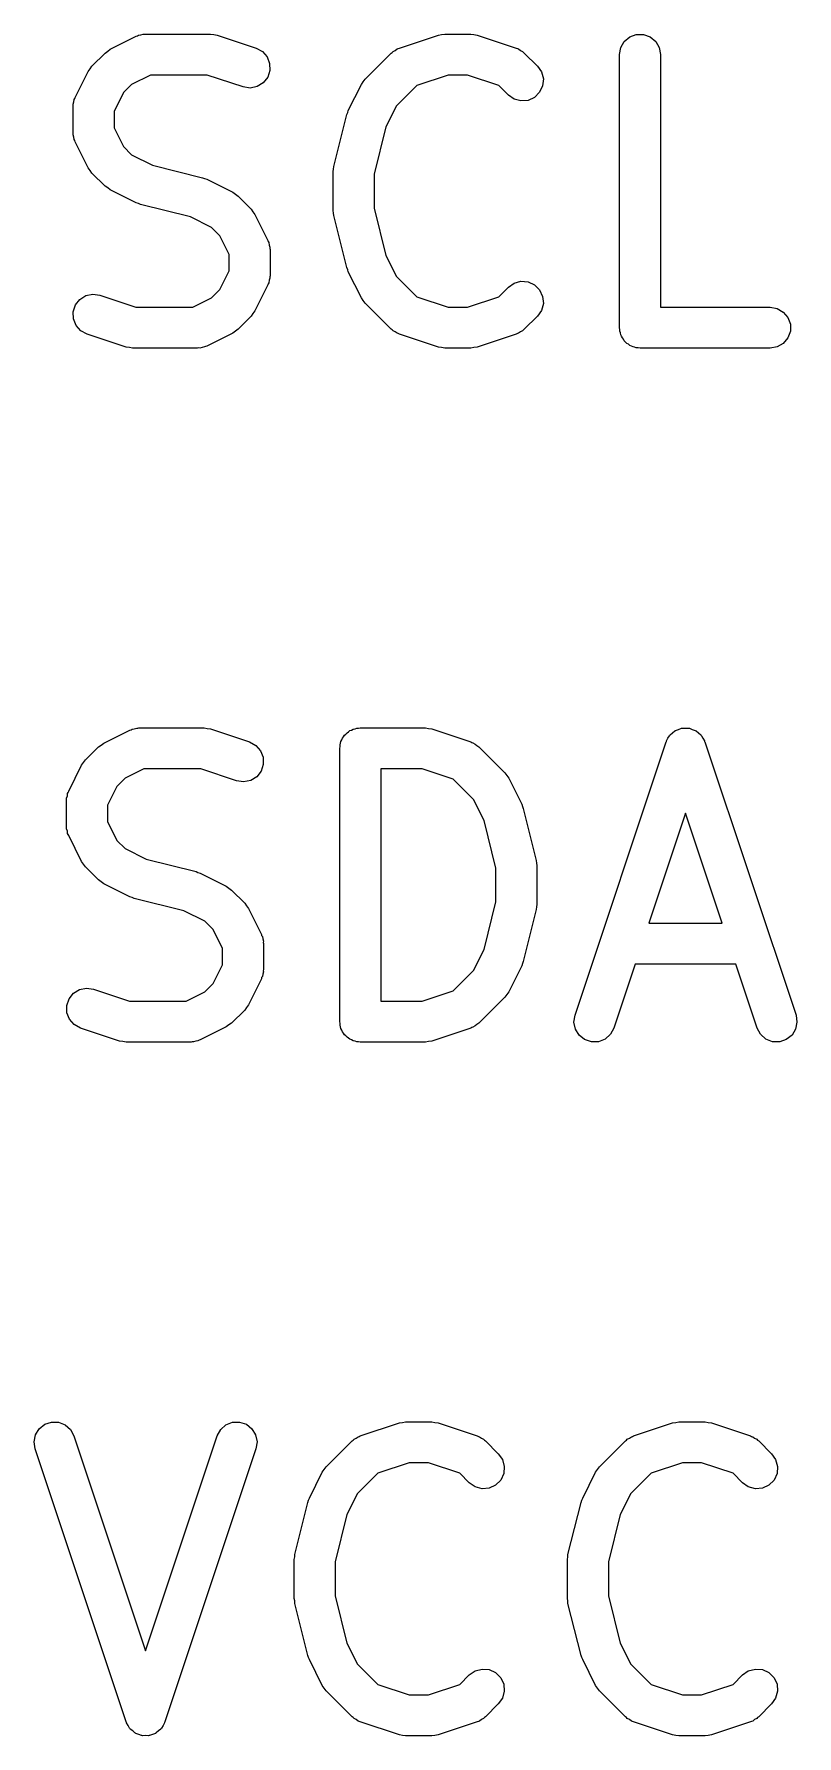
# Model space of a CAD drawing. Extents: x 82 to 153, y -125 to -16.
# Drawn here: x 121.15 to 123.94, y -34.55 to -28.32 of the extents above; entities that cross this region are included whole.
import ezdxf

# ---------------------------------------------------------------- set-up
doc = ezdxf.new("R2010")
doc.units = 0
doc.header["$MEASUREMENT"] = 0
doc.layers.add('BLACK', color=7, linetype='CONTINUOUS')

msp = doc.modelspace()

# ---------------------------------------------------------------- linework, layer by layer
at = {"layer": 'BLACK', "linetype": 'CONTINUOUS'}
for p, q in [((121.426, -28.3762), (121.521, -28.3286)), ((121.521, -28.3286), (121.526, -28.3274)), ((121.526, -28.3274), (121.529, -28.3252)), ((121.529, -28.3252), (121.538, -28.3237)), ((121.538, -28.3237), (121.546, -28.3212)), ((121.546, -28.3212), (121.551, -28.3214)), ((121.551, -28.3214), (121.555, -28.3207)), ((121.555, -28.3207), (121.793, -28.3207)), ((121.793, -28.3207), (121.805, -28.3228)), ((121.805, -28.3228), (121.817, -28.3245)), ((121.817, -28.3245), (121.96, -28.3721)), ((122.484, -28.3721), (122.627, -28.3245)), ((122.627, -28.3245), (122.638, -28.3228)), ((122.638, -28.3228), (122.65, -28.3207)), ((122.65, -28.3207), (122.745, -28.3207)), ((122.745, -28.3207), (122.757, -28.3228)), ((122.757, -28.3228), (122.769, -28.3245)), ((122.769, -28.3245), (122.912, -28.3721)), ((123.307, -28.3475), (123.327, -28.3307)), ((123.327, -28.3307), (123.351, -28.3218)), ((123.351, -28.3218), (123.378, -28.3218)), ((123.378, -28.3218), (123.402, -28.3307)), ((123.402, -28.3307), (123.422, -28.3475)), ((121.359, -28.4379), (121.407, -28.3903)), ((121.407, -28.3903), (121.417, -28.3834)), ((121.417, -28.3834), (121.426, -28.3762)), ((121.96, -28.3721), (121.983, -28.3846)), ((121.983, -28.3846), (122, -28.404)), ((122, -28.404), (122.009, -28.4283)), ((122.359, -28.4855), (122.454, -28.3903)), ((122.454, -28.3903), (122.458, -28.3878)), ((122.458, -28.3878), (122.461, -28.3846)), ((122.461, -28.3846), (122.468, -28.3804)), ((122.468, -28.3804), (122.476, -28.3753)), ((122.476, -28.3753), (122.48, -28.3742)), ((122.48, -28.3742), (122.484, -28.3721)), ((122.912, -28.3721), (122.916, -28.3742)), ((122.916, -28.3742), (122.92, -28.3753)), ((122.92, -28.3753), (122.927, -28.3804)), ((122.927, -28.3804), (122.935, -28.3846)), ((122.935, -28.3846), (122.938, -28.3878)), ((122.938, -28.3878), (122.941, -28.3903)), ((122.941, -28.3903), (122.989, -28.4379)), ((123.29, -28.3957), (123.294, -28.37)), ((123.29, -29.3957), (123.29, -28.3957)), ((123.294, -28.37), (123.307, -28.3475)), ((123.422, -28.3475), (123.435, -28.37)), ((123.435, -28.37), (123.44, -28.3957)), ((123.44, -28.3957), (123.44, -29.3207)), ((121.297, -28.5526), (121.345, -28.4574)), ((121.345, -28.4574), (121.352, -28.4477)), ((121.352, -28.4477), (121.359, -28.4379)), ((121.573, -28.4707), (121.504, -28.5049)), ((121.781, -28.4707), (121.573, -28.4707)), ((121.912, -28.5145), (121.781, -28.4707)), ((122.01, -28.4543), (122.002, -28.479)), ((122.009, -28.4283), (122.01, -28.4543)), ((122.662, -28.4707), (122.548, -28.5089)), ((122.733, -28.4707), (122.662, -28.4707)), ((122.848, -28.5089), (122.733, -28.4707)), ((122.989, -28.4379), (123.004, -28.4592)), ((123.004, -28.4592), (123.011, -28.4844)), ((121.504, -28.5049), (121.474, -28.5353)), ((121.938, -28.5183), (121.912, -28.5145)), ((121.964, -28.513), (121.938, -28.5183)), ((121.986, -28.4994), (121.964, -28.513)), ((122.002, -28.479), (121.986, -28.4994)), ((122.297, -28.6002), (122.345, -28.505)), ((122.345, -28.505), (122.352, -28.4953)), ((122.352, -28.4953), (122.359, -28.4855)), ((122.548, -28.5089), (122.474, -28.583)), ((122.883, -28.544), (122.848, -28.5089)), ((123.008, -28.5103), (122.997, -28.5339)), ((123.011, -28.4844), (123.008, -28.5103)), ((121.29, -28.5776), (121.293, -28.5692)), ((121.29, -28.5819), (121.29, -28.5776)), ((121.29, -28.5862), (121.29, -28.5819)), ((121.29, -28.6814), (121.29, -28.5862)), ((121.293, -28.5692), (121.294, -28.5605)), ((121.294, -28.5605), (121.296, -28.5568)), ((121.296, -28.5568), (121.297, -28.5526)), ((121.474, -28.5353), (121.44, -28.6039)), ((122.474, -28.583), (122.435, -28.66)), ((122.904, -28.5589), (122.883, -28.544)), ((122.929, -28.5656), (122.904, -28.5589)), ((122.955, -28.5634), (122.929, -28.5656)), ((122.979, -28.5524), (122.955, -28.5634)), ((122.997, -28.5339), (122.979, -28.5524)), ((121.44, -28.6039), (121.44, -28.6637)), ((122.244, -28.8061), (122.292, -28.6156)), ((122.292, -28.6156), (122.295, -28.6081)), ((122.295, -28.6081), (122.297, -28.6002)), ((121.29, -28.6857), (121.29, -28.6814)), ((121.29, -28.69), (121.29, -28.6857)), ((121.293, -28.6984), (121.29, -28.69)), ((121.294, -28.707), (121.293, -28.6984)), ((121.296, -28.7108), (121.294, -28.707)), ((121.297, -28.7149), (121.296, -28.7108)), ((121.345, -28.8102), (121.297, -28.7149)), ((121.44, -28.6637), (121.474, -28.7322)), ((122.435, -28.66), (122.392, -28.8335)), ((121.474, -28.7322), (121.504, -28.7626)), ((121.504, -28.7626), (121.581, -28.8011)), ((121.352, -28.8198), (121.345, -28.8102)), ((121.359, -28.8297), (121.352, -28.8198)), ((121.407, -28.8773), (121.359, -28.8297)), ((121.581, -28.8011), (121.764, -28.8467)), ((122.242, -28.8243), (122.243, -28.8152)), ((122.242, -28.9671), (122.242, -28.8243)), ((122.243, -28.8152), (122.244, -28.8061)), ((122.392, -28.8335), (122.392, -28.9579)), ((121.417, -28.8842), (121.407, -28.8773)), ((121.426, -28.8913), (121.417, -28.8842)), ((121.521, -28.939), (121.426, -28.8913)), ((121.764, -28.8467), (121.771, -28.8501)), ((121.771, -28.8501), (121.779, -28.8524)), ((121.779, -28.8524), (121.874, -28.9)), ((121.874, -28.9), (121.884, -28.9072)), ((121.884, -28.9072), (121.894, -28.9141)), ((121.529, -28.9413), (121.521, -28.939)), ((121.537, -28.9446), (121.529, -28.9413)), ((121.719, -28.9903), (121.537, -28.9446)), ((121.894, -28.9141), (121.941, -28.9617)), ((121.941, -28.9617), (121.948, -28.9715)), ((122.243, -28.9761), (122.242, -28.9671)), ((122.392, -28.9579), (122.435, -29.1314)), ((121.796, -29.0287), (121.719, -28.9903)), ((121.827, -29.0592), (121.796, -29.0287)), ((121.948, -28.9715), (121.955, -28.9812)), ((121.955, -28.9812), (122.003, -29.0764)), ((122.244, -28.9853), (122.243, -28.9761)), ((122.292, -29.1758), (122.244, -28.9853)), ((121.861, -29.1277), (121.827, -29.0592)), ((122.003, -29.0764), (122.004, -29.0806)), ((122.004, -29.0806), (122.006, -29.0843)), ((122.006, -29.0843), (122.008, -29.093)), ((122.008, -29.093), (122.01, -29.1014)), ((121.861, -29.1875), (121.861, -29.1277)), ((122.01, -29.1014), (122.01, -29.1057)), ((122.01, -29.1057), (122.011, -29.11)), ((122.011, -29.11), (122.011, -29.2052)), ((122.435, -29.1314), (122.474, -29.2084)), ((121.827, -29.256), (121.861, -29.1875)), ((122.01, -29.2138), (122.008, -29.2222)), ((122.011, -29.2052), (122.01, -29.2095)), ((122.01, -29.2095), (122.01, -29.2138)), ((122.295, -29.1833), (122.292, -29.1758)), ((122.297, -29.1911), (122.295, -29.1833)), ((122.345, -29.2864), (122.297, -29.1911)), ((122.474, -29.2084), (122.548, -29.2825)), ((121.315, -29.2919), (121.337, -29.2783)), ((121.337, -29.2783), (121.362, -29.2731)), ((121.362, -29.2731), (121.388, -29.2769)), ((121.388, -29.2769), (121.52, -29.3207)), ((121.796, -29.2864), (121.827, -29.256)), ((122.003, -29.2387), (121.955, -29.334)), ((122.004, -29.2346), (122.003, -29.2387)), ((122.006, -29.2309), (122.004, -29.2346)), ((122.008, -29.2222), (122.006, -29.2309)), ((122.848, -29.2825), (122.883, -29.2474)), ((122.883, -29.2474), (122.904, -29.2325)), ((122.904, -29.2325), (122.929, -29.2257)), ((122.929, -29.2257), (122.955, -29.228)), ((122.955, -29.228), (122.979, -29.239)), ((122.979, -29.239), (122.997, -29.2574)), ((122.997, -29.2574), (123.008, -29.281)), ((123.008, -29.281), (123.011, -29.307)), ((121.29, -29.3371), (121.299, -29.3123)), ((121.291, -29.3631), (121.29, -29.3371)), ((121.299, -29.3123), (121.315, -29.2919)), ((121.52, -29.3207), (121.728, -29.3207)), ((121.728, -29.3207), (121.796, -29.2864)), ((121.955, -29.334), (121.948, -29.3436)), ((122.352, -29.296), (122.345, -29.2864)), ((122.359, -29.3059), (122.352, -29.296)), ((122.454, -29.4011), (122.359, -29.3059)), ((122.548, -29.2825), (122.662, -29.3207)), ((122.662, -29.3207), (122.733, -29.3207)), ((122.733, -29.3207), (122.848, -29.2825)), ((123.004, -29.3321), (122.989, -29.3535)), ((123.011, -29.307), (123.004, -29.3321)), ((123.44, -29.3207), (123.841, -29.3207)), ((123.841, -29.3207), (123.866, -29.3252)), ((123.866, -29.3252), (123.889, -29.3382)), ((123.889, -29.3382), (123.906, -29.3582)), ((121.301, -29.3873), (121.291, -29.3631)), ((121.318, -29.4068), (121.301, -29.3873)), ((121.894, -29.4011), (121.884, -29.408)), ((121.941, -29.3535), (121.894, -29.4011)), ((121.948, -29.3436), (121.941, -29.3535)), ((122.458, -29.4036), (122.454, -29.4011)), ((122.461, -29.4068), (122.458, -29.4036)), ((122.938, -29.4036), (122.935, -29.4068)), ((122.941, -29.4011), (122.938, -29.4036)), ((122.989, -29.3535), (122.941, -29.4011)), ((123.291, -29.4021), (123.29, -29.3957)), ((123.291, -29.4087), (123.291, -29.4021)), ((123.906, -29.3582), (123.915, -29.3827)), ((123.915, -29.3827), (123.915, -29.4087)), ((121.341, -29.4192), (121.318, -29.4068)), ((121.484, -29.4668), (121.341, -29.4192)), ((121.496, -29.4686), (121.484, -29.4668)), ((121.762, -29.4677), (121.754, -29.4702)), ((121.771, -29.4662), (121.762, -29.4677)), ((121.775, -29.464), (121.771, -29.4662)), ((121.779, -29.4628), (121.775, -29.464)), ((121.874, -29.4151), (121.779, -29.4628)), ((121.884, -29.408), (121.874, -29.4151)), ((122.468, -29.411), (122.461, -29.4068)), ((122.476, -29.416), (122.468, -29.411)), ((122.48, -29.4172), (122.476, -29.416)), ((122.484, -29.4192), (122.48, -29.4172)), ((122.627, -29.4668), (122.484, -29.4192)), ((122.638, -29.4686), (122.627, -29.4668)), ((122.769, -29.4668), (122.757, -29.4686)), ((122.912, -29.4192), (122.769, -29.4668)), ((122.916, -29.4172), (122.912, -29.4192)), ((122.92, -29.416), (122.916, -29.4172)), ((122.927, -29.411), (122.92, -29.416)), ((122.935, -29.4068), (122.927, -29.411)), ((123.293, -29.4149), (123.291, -29.4087)), ((123.294, -29.4213), (123.293, -29.4149)), ((123.297, -29.427), (123.294, -29.4213)), ((123.3, -29.4332), (123.297, -29.427)), ((123.304, -29.4382), (123.3, -29.4332)), ((123.307, -29.4439), (123.304, -29.4382)), ((123.312, -29.4481), (123.307, -29.4439)), ((123.316, -29.4531), (123.312, -29.4481)), ((123.322, -29.4564), (123.316, -29.4531)), ((123.327, -29.4606), (123.322, -29.4564)), ((123.333, -29.4629), (123.327, -29.4606)), ((123.339, -29.4662), (123.333, -29.4629)), ((123.345, -29.4673), (123.339, -29.4662)), ((123.351, -29.4695), (123.345, -29.4673)), ((123.866, -29.4662), (123.841, -29.4707)), ((123.889, -29.4531), (123.866, -29.4662)), ((123.906, -29.4332), (123.889, -29.4531)), ((123.915, -29.4087), (123.906, -29.4332)), ((121.507, -29.4707), (121.496, -29.4686)), ((121.745, -29.4707), (121.507, -29.4707)), ((121.75, -29.4699), (121.745, -29.4707)), ((121.754, -29.4702), (121.75, -29.4699)), ((122.65, -29.4707), (122.638, -29.4686)), ((122.745, -29.4707), (122.65, -29.4707)), ((122.757, -29.4686), (122.745, -29.4707)), ((123.358, -29.4695), (123.351, -29.4695)), ((123.365, -29.4707), (123.358, -29.4695)), ((123.841, -29.4707), (123.365, -29.4707)), ((121.402, -30.9162), (121.498, -30.8686)), ((121.498, -30.8686), (121.502, -30.8674)), ((121.502, -30.8674), (121.506, -30.8652)), ((121.506, -30.8652), (121.514, -30.8637)), ((121.514, -30.8637), (121.523, -30.8612)), ((121.523, -30.8612), (121.527, -30.8614)), ((121.527, -30.8614), (121.531, -30.8607)), ((121.531, -30.8607), (121.769, -30.8607)), ((121.769, -30.8607), (121.781, -30.8628)), ((121.781, -30.8628), (121.793, -30.8645)), ((121.793, -30.8645), (121.936, -30.9121)), ((122.274, -30.9043), (122.276, -30.8982)), ((122.276, -30.8982), (122.28, -30.8932)), ((122.28, -30.8932), (122.283, -30.8875)), ((122.283, -30.8875), (122.288, -30.8833)), ((122.288, -30.8833), (122.293, -30.8782)), ((122.293, -30.8782), (122.298, -30.8749)), ((122.298, -30.8749), (122.303, -30.8707)), ((122.303, -30.8707), (122.309, -30.8685)), ((122.309, -30.8685), (122.315, -30.8652)), ((122.315, -30.8652), (122.322, -30.8641)), ((122.322, -30.8641), (122.328, -30.8618)), ((122.328, -30.8618), (122.334, -30.8618)), ((122.334, -30.8618), (122.341, -30.8607)), ((122.341, -30.8607), (122.579, -30.8607)), ((122.579, -30.8607), (122.591, -30.8628)), ((122.591, -30.8628), (122.603, -30.8645)), ((122.603, -30.8645), (122.745, -30.9121)), ((123.461, -30.9081), (123.467, -30.8987)), ((123.467, -30.8987), (123.472, -30.8891)), ((123.472, -30.8891), (123.474, -30.8877)), ((123.474, -30.8877), (123.475, -30.8859)), ((123.475, -30.8859), (123.484, -30.8791)), ((123.484, -30.8791), (123.492, -30.8718)), ((123.492, -30.8718), (123.494, -30.871)), ((123.494, -30.871), (123.495, -30.8697)), ((123.495, -30.8697), (123.506, -30.8662)), ((123.506, -30.8662), (123.516, -30.8622)), ((123.516, -30.8622), (123.518, -30.8621)), ((123.518, -30.8621), (123.52, -30.8615)), ((123.52, -30.8615), (123.531, -30.8618)), ((123.531, -30.8618), (123.542, -30.8615)), ((123.542, -30.8615), (123.544, -30.8621)), ((123.544, -30.8621), (123.546, -30.8622)), ((123.546, -30.8622), (123.556, -30.8662)), ((123.556, -30.8662), (123.567, -30.8697)), ((123.567, -30.8697), (123.569, -30.871)), ((123.569, -30.871), (123.57, -30.8718)), ((123.57, -30.8718), (123.579, -30.8791)), ((123.579, -30.8791), (123.587, -30.8859)), ((123.587, -30.8859), (123.588, -30.8877)), ((123.588, -30.8877), (123.59, -30.8891)), ((123.59, -30.8891), (123.595, -30.8987)), ((123.595, -30.8987), (123.601, -30.9081)), ((121.335, -30.9779), (121.383, -30.9303)), ((121.383, -30.9303), (121.393, -30.9234)), ((121.393, -30.9234), (121.402, -30.9162)), ((121.936, -30.9121), (121.959, -30.9246)), ((121.959, -30.9246), (121.976, -30.944)), ((121.976, -30.944), (121.986, -30.9683)), ((122.266, -30.9357), (122.267, -30.9292)), ((122.266, -31.9357), (122.266, -30.9357)), ((122.267, -30.9227), (122.269, -30.9165)), ((122.267, -30.9292), (122.267, -30.9227)), ((122.269, -30.9165), (122.27, -30.91)), ((122.27, -30.91), (122.274, -30.9043)), ((122.745, -30.9121), (122.749, -30.9142)), ((122.749, -30.9142), (122.753, -30.9153)), ((122.753, -30.9153), (122.761, -30.9204)), ((122.761, -30.9204), (122.768, -30.9246)), ((122.768, -30.9246), (122.771, -30.9278)), ((122.771, -30.9278), (122.775, -30.9303)), ((122.775, -30.9303), (122.87, -31.0255)), ((123.127, -31.912), (123.46, -30.912)), ((123.46, -30.912), (123.461, -30.9101)), ((123.461, -30.9101), (123.461, -30.9081)), ((123.601, -30.9081), (123.601, -30.9101)), ((123.601, -30.9101), (123.602, -30.912)), ((123.602, -30.912), (123.936, -31.912)), ((121.274, -31.0926), (121.321, -30.9974)), ((121.321, -30.9974), (121.328, -30.9877)), ((121.328, -30.9877), (121.335, -30.9779)), ((121.549, -31.0107), (121.48, -31.0449)), ((121.757, -31.0107), (121.549, -31.0107)), ((121.888, -31.0545), (121.757, -31.0107)), ((121.978, -31.019), (121.962, -31.0394)), ((121.986, -30.9943), (121.978, -31.019)), ((121.986, -30.9683), (121.986, -30.9943)), ((122.416, -31.0107), (122.416, -31.8607)), ((122.567, -31.0107), (122.416, -31.0107)), ((122.681, -31.0489), (122.567, -31.0107)), ((121.45, -31.0753), (121.416, -31.1439)), ((121.48, -31.0449), (121.45, -31.0753)), ((121.914, -31.0583), (121.888, -31.0545)), ((121.94, -31.053), (121.914, -31.0583)), ((121.962, -31.0394), (121.94, -31.053)), ((122.755, -31.123), (122.681, -31.0489)), ((122.87, -31.0255), (122.877, -31.0353)), ((122.877, -31.0353), (122.884, -31.045)), ((122.884, -31.045), (122.932, -31.1402)), ((121.266, -31.1176), (121.269, -31.1092)), ((121.266, -31.1219), (121.266, -31.1176)), ((121.266, -31.1262), (121.266, -31.1219)), ((121.266, -31.2214), (121.266, -31.1262)), ((121.269, -31.1092), (121.27, -31.1005)), ((121.27, -31.1005), (121.272, -31.0968)), ((121.272, -31.0968), (121.274, -31.0926)), ((121.416, -31.1439), (121.416, -31.2037)), ((122.794, -31.2), (122.755, -31.123)), ((122.932, -31.1402), (122.934, -31.1481)), ((122.934, -31.1481), (122.937, -31.1556)), ((121.416, -31.2037), (121.45, -31.2722)), ((122.837, -31.3735), (122.794, -31.2)), ((122.937, -31.1556), (122.985, -31.3461)), ((123.531, -31.1728), (123.397, -31.575)), ((123.665, -31.575), (123.531, -31.1728)), ((121.266, -31.2257), (121.266, -31.2214)), ((121.266, -31.23), (121.266, -31.2257)), ((121.269, -31.2384), (121.266, -31.23)), ((121.27, -31.247), (121.269, -31.2384)), ((121.272, -31.2508), (121.27, -31.247)), ((121.274, -31.2549), (121.272, -31.2508)), ((121.321, -31.3502), (121.274, -31.2549)), ((121.45, -31.2722), (121.48, -31.3026)), ((121.48, -31.3026), (121.557, -31.3411)), ((121.328, -31.3598), (121.321, -31.3502)), ((121.335, -31.3697), (121.328, -31.3598)), ((121.383, -31.4173), (121.335, -31.3697)), ((121.557, -31.3411), (121.74, -31.3867)), ((121.74, -31.3867), (121.747, -31.3901)), ((121.747, -31.3901), (121.755, -31.3924)), ((121.755, -31.3924), (121.85, -31.44)), ((122.837, -31.4979), (122.837, -31.3735)), ((122.985, -31.3461), (122.986, -31.3552)), ((122.986, -31.3552), (122.987, -31.3643)), ((122.987, -31.3643), (122.987, -31.5071)), ((121.393, -31.4242), (121.383, -31.4173)), ((121.402, -31.4313), (121.393, -31.4242)), ((121.498, -31.479), (121.402, -31.4313)), ((121.85, -31.44), (121.86, -31.4472)), ((121.86, -31.4472), (121.87, -31.4541)), ((121.87, -31.4541), (121.918, -31.5017)), ((121.506, -31.4813), (121.498, -31.479)), ((121.513, -31.4846), (121.506, -31.4813)), ((121.695, -31.5303), (121.513, -31.4846)), ((121.918, -31.5017), (121.924, -31.5115)), ((121.924, -31.5115), (121.932, -31.5212)), ((121.932, -31.5212), (121.979, -31.6164)), ((122.794, -31.6714), (122.837, -31.4979)), ((122.986, -31.5161), (122.985, -31.5253)), ((122.987, -31.5071), (122.986, -31.5161)), ((121.772, -31.5687), (121.695, -31.5303)), ((121.803, -31.5992), (121.772, -31.5687)), ((122.985, -31.5253), (122.937, -31.7158)), ((123.397, -31.575), (123.665, -31.575)), ((121.837, -31.6677), (121.803, -31.5992)), ((121.979, -31.6164), (121.98, -31.6206)), ((121.98, -31.6206), (121.983, -31.6243)), ((121.983, -31.6243), (121.984, -31.633)), ((121.984, -31.633), (121.987, -31.6414)), ((121.987, -31.6414), (121.986, -31.6457)), ((121.986, -31.6457), (121.987, -31.65)), ((121.837, -31.7275), (121.837, -31.6677)), ((121.987, -31.65), (121.987, -31.7452)), ((122.755, -31.7484), (122.794, -31.6714)), ((121.803, -31.796), (121.837, -31.7275)), ((121.983, -31.7709), (121.98, -31.7746)), ((121.984, -31.7622), (121.983, -31.7709)), ((121.987, -31.7538), (121.984, -31.7622)), ((121.987, -31.7452), (121.986, -31.7495)), ((121.986, -31.7495), (121.987, -31.7538)), ((122.681, -31.8225), (122.755, -31.7484)), ((122.932, -31.7311), (122.884, -31.8264)), ((122.934, -31.7233), (122.932, -31.7311)), ((122.937, -31.7158), (122.934, -31.7233)), ((123.347, -31.725), (123.269, -31.9594)), ((123.715, -31.725), (123.347, -31.725)), ((123.793, -31.9594), (123.715, -31.725)), ((121.275, -31.8523), (121.291, -31.8319)), ((121.291, -31.8319), (121.313, -31.8183)), ((121.313, -31.8183), (121.339, -31.8131)), ((121.339, -31.8131), (121.364, -31.8169)), ((121.364, -31.8169), (121.496, -31.8607)), ((121.704, -31.8607), (121.772, -31.8264)), ((121.772, -31.8264), (121.803, -31.796)), ((121.979, -31.7787), (121.932, -31.874)), ((121.98, -31.7746), (121.979, -31.7787)), ((122.567, -31.8607), (122.681, -31.8225)), ((122.884, -31.8264), (122.877, -31.836)), ((121.267, -31.8771), (121.275, -31.8523)), ((121.267, -31.9031), (121.267, -31.8771)), ((121.496, -31.8607), (121.704, -31.8607)), ((121.918, -31.8935), (121.87, -31.9411)), ((121.924, -31.8836), (121.918, -31.8935)), ((121.932, -31.874), (121.924, -31.8836)), ((122.416, -31.8607), (122.567, -31.8607)), ((122.87, -31.8459), (122.775, -31.9411)), ((122.877, -31.836), (122.87, -31.8459)), ((121.277, -31.9273), (121.267, -31.9031)), ((121.294, -31.9468), (121.277, -31.9273)), ((121.317, -31.9592), (121.294, -31.9468)), ((121.46, -32.0068), (121.317, -31.9592)), ((121.85, -31.9551), (121.755, -32.0028)), ((121.86, -31.948), (121.85, -31.9551)), ((121.87, -31.9411), (121.86, -31.948)), ((122.267, -31.9421), (122.266, -31.9357)), ((122.267, -31.9487), (122.267, -31.9421)), ((122.269, -31.9549), (122.267, -31.9487)), ((122.27, -31.9613), (122.269, -31.9549)), ((122.745, -31.9592), (122.603, -32.0068)), ((122.749, -31.9572), (122.745, -31.9592)), ((122.753, -31.956), (122.749, -31.9572)), ((122.761, -31.951), (122.753, -31.956)), ((122.768, -31.9468), (122.761, -31.951)), ((122.771, -31.9436), (122.768, -31.9468)), ((122.775, -31.9411), (122.771, -31.9436)), ((123.123, -31.9377), (123.127, -31.912)), ((123.128, -31.9632), (123.123, -31.9377)), ((123.269, -31.9594), (123.257, -31.9823)), ((123.806, -31.9823), (123.793, -31.9594)), ((123.939, -31.9377), (123.934, -31.9632)), ((123.936, -31.912), (123.939, -31.9377)), ((121.472, -32.0086), (121.46, -32.0068)), ((121.484, -32.0107), (121.472, -32.0086)), ((121.722, -32.0107), (121.484, -32.0107)), ((121.726, -32.0099), (121.722, -32.0107)), ((121.73, -32.0102), (121.726, -32.0099)), ((121.739, -32.0077), (121.73, -32.0102)), ((121.747, -32.0062), (121.739, -32.0077)), ((121.751, -32.004), (121.747, -32.0062)), ((121.755, -32.0028), (121.751, -32.004)), ((122.274, -31.967), (122.27, -31.9613)), ((122.276, -31.9732), (122.274, -31.967)), ((122.28, -31.9782), (122.276, -31.9732)), ((122.283, -31.9839), (122.28, -31.9782)), ((122.288, -31.9881), (122.283, -31.9839)), ((122.293, -31.9931), (122.288, -31.9881)), ((122.298, -31.9964), (122.293, -31.9931)), ((122.303, -32.0006), (122.298, -31.9964)), ((122.309, -32.0029), (122.303, -32.0006)), ((122.315, -32.0062), (122.309, -32.0029)), ((122.322, -32.0073), (122.315, -32.0062)), ((122.328, -32.0095), (122.322, -32.0073)), ((122.334, -32.0095), (122.328, -32.0095)), ((122.341, -32.0107), (122.334, -32.0095)), ((122.579, -32.0107), (122.341, -32.0107)), ((122.591, -32.0086), (122.579, -32.0107)), ((122.603, -32.0068), (122.591, -32.0086)), ((123.142, -31.9854), (123.128, -31.9632)), ((123.162, -32.0016), (123.142, -31.9854)), ((123.187, -32.0099), (123.162, -32.0016)), ((123.213, -32.0092), (123.187, -32.0099)), ((123.237, -31.9996), (123.213, -32.0092)), ((123.257, -31.9823), (123.237, -31.9996)), ((123.825, -31.9996), (123.806, -31.9823)), ((123.849, -32.0092), (123.825, -31.9996)), ((123.876, -32.0099), (123.849, -32.0092)), ((123.9, -32.0016), (123.876, -32.0099)), ((123.921, -31.9854), (123.9, -32.0016)), ((123.934, -31.9632), (123.921, -31.9854)), ((121.147, -33.4736), (121.152, -33.4481)), ((121.152, -33.4481), (121.166, -33.4259)), ((121.166, -33.4259), (121.186, -33.4097)), ((121.186, -33.4097), (121.211, -33.4015)), ((121.211, -33.4015), (121.237, -33.4022)), ((121.237, -33.4022), (121.261, -33.4118)), ((121.261, -33.4118), (121.28, -33.4291)), ((121.28, -33.4291), (121.293, -33.452)), ((121.293, -33.452), (121.555, -34.2385)), ((121.555, -34.2385), (121.817, -33.452)), ((121.817, -33.452), (121.83, -33.4291)), ((121.83, -33.4291), (121.849, -33.4118)), ((121.849, -33.4118), (121.873, -33.4022)), ((121.873, -33.4022), (121.899, -33.4015)), ((121.899, -33.4015), (121.924, -33.4097)), ((121.924, -33.4097), (121.944, -33.4259)), ((121.944, -33.4259), (121.958, -33.4481)), ((121.958, -33.4481), (121.963, -33.4736)), ((122.333, -33.4553), (122.337, -33.4542)), ((122.337, -33.4542), (122.341, -33.4521)), ((122.341, -33.4521), (122.484, -33.4045)), ((122.484, -33.4045), (122.496, -33.4028)), ((122.496, -33.4028), (122.507, -33.4007)), ((122.507, -33.4007), (122.603, -33.4007)), ((122.603, -33.4007), (122.614, -33.4028)), ((122.614, -33.4028), (122.626, -33.4045)), ((122.626, -33.4045), (122.769, -33.4521)), ((122.769, -33.4521), (122.773, -33.4542)), ((122.773, -33.4542), (122.777, -33.4553)), ((123.333, -33.4553), (123.337, -33.4542)), ((123.337, -33.4542), (123.341, -33.4521)), ((123.341, -33.4521), (123.484, -33.4045)), ((123.484, -33.4045), (123.496, -33.4028)), ((123.496, -33.4028), (123.507, -33.4007)), ((123.507, -33.4007), (123.603, -33.4007)), ((123.603, -33.4007), (123.614, -33.4028)), ((123.614, -33.4028), (123.626, -33.4045)), ((123.626, -33.4045), (123.769, -33.4521)), ((123.769, -33.4521), (123.773, -33.4542)), ((123.773, -33.4542), (123.777, -33.4553)), ((121.151, -33.4994), (121.147, -33.4736)), ((121.484, -34.4994), (121.151, -33.4994)), ((121.959, -33.4994), (121.626, -34.4994)), ((121.963, -33.4736), (121.959, -33.4994)), ((122.216, -33.5655), (122.311, -33.4703)), ((122.311, -33.4703), (122.315, -33.4678)), ((122.315, -33.4678), (122.318, -33.4646)), ((122.318, -33.4646), (122.326, -33.4604)), ((122.326, -33.4604), (122.333, -33.4553)), ((122.777, -33.4553), (122.784, -33.4604)), ((122.784, -33.4604), (122.792, -33.4646)), ((122.792, -33.4646), (122.795, -33.4678)), ((122.795, -33.4678), (122.799, -33.4703)), ((122.799, -33.4703), (122.846, -33.5179)), ((123.216, -33.5655), (123.311, -33.4703)), ((123.311, -33.4703), (123.315, -33.4678)), ((123.315, -33.4678), (123.318, -33.4646)), ((123.318, -33.4646), (123.326, -33.4604)), ((123.326, -33.4604), (123.333, -33.4553)), ((123.777, -33.4553), (123.784, -33.4604)), ((123.784, -33.4604), (123.792, -33.4646)), ((123.792, -33.4646), (123.795, -33.4678)), ((123.795, -33.4678), (123.799, -33.4703)), ((123.799, -33.4703), (123.846, -33.5179)), ((122.202, -33.585), (122.209, -33.5753)), ((122.209, -33.5753), (122.216, -33.5655)), ((122.52, -33.5507), (122.405, -33.5889)), ((122.59, -33.5507), (122.52, -33.5507)), ((122.705, -33.5889), (122.59, -33.5507)), ((122.846, -33.5179), (122.861, -33.5392)), ((122.861, -33.5392), (122.868, -33.5644)), ((122.868, -33.5644), (122.866, -33.5903)), ((123.202, -33.585), (123.209, -33.5753)), ((123.209, -33.5753), (123.216, -33.5655)), ((123.52, -33.5507), (123.405, -33.5889)), ((123.59, -33.5507), (123.52, -33.5507)), ((123.705, -33.5889), (123.59, -33.5507)), ((123.846, -33.5179), (123.861, -33.5392)), ((123.861, -33.5392), (123.868, -33.5644)), ((123.868, -33.5644), (123.866, -33.5903)), ((122.155, -33.6802), (122.202, -33.585)), ((122.405, -33.5889), (122.331, -33.663)), ((122.74, -33.624), (122.705, -33.5889)), ((122.761, -33.6389), (122.74, -33.624)), ((122.787, -33.6456), (122.761, -33.6389)), ((122.836, -33.6324), (122.813, -33.6434)), ((122.855, -33.6139), (122.836, -33.6324)), ((122.866, -33.5903), (122.855, -33.6139)), ((123.155, -33.6802), (123.202, -33.585)), ((123.405, -33.5889), (123.331, -33.663)), ((123.74, -33.624), (123.705, -33.5889)), ((123.761, -33.6389), (123.74, -33.624)), ((123.787, -33.6456), (123.761, -33.6389)), ((123.836, -33.6324), (123.813, -33.6434)), ((123.855, -33.6139), (123.836, -33.6324)), ((123.866, -33.5903), (123.855, -33.6139)), ((122.101, -33.8861), (122.149, -33.6956)), ((122.149, -33.6956), (122.152, -33.6881)), ((122.152, -33.6881), (122.155, -33.6802)), ((122.331, -33.663), (122.292, -33.74)), ((122.813, -33.6434), (122.787, -33.6456)), ((123.101, -33.8861), (123.149, -33.6956)), ((123.149, -33.6956), (123.152, -33.6881)), ((123.152, -33.6881), (123.155, -33.6802)), ((123.331, -33.663), (123.292, -33.74)), ((123.813, -33.6434), (123.787, -33.6456)), ((122.292, -33.74), (122.249, -33.9135)), ((123.292, -33.74), (123.249, -33.9135)), ((122.101, -33.8952), (122.101, -33.8861)), ((123.101, -33.8952), (123.101, -33.8861)), ((122.099, -33.9043), (122.101, -33.8952)), ((122.099, -34.0471), (122.099, -33.9043)), ((122.249, -33.9135), (122.249, -34.0379)), ((123.099, -33.9043), (123.101, -33.8952)), ((123.099, -34.0471), (123.099, -33.9043)), ((123.249, -33.9135), (123.249, -34.0379)), ((122.101, -34.0561), (122.099, -34.0471)), ((122.101, -34.0653), (122.101, -34.0561)), ((122.149, -34.2558), (122.101, -34.0653)), ((122.249, -34.0379), (122.292, -34.2114)), ((123.101, -34.0561), (123.099, -34.0471)), ((123.101, -34.0653), (123.101, -34.0561)), ((123.149, -34.2558), (123.101, -34.0653)), ((123.249, -34.0379), (123.292, -34.2114)), ((122.152, -34.2633), (122.149, -34.2558)), ((122.155, -34.2711), (122.152, -34.2633)), ((122.292, -34.2114), (122.331, -34.2884)), ((123.152, -34.2633), (123.149, -34.2558)), ((123.155, -34.2711), (123.152, -34.2633)), ((123.292, -34.2114), (123.331, -34.2884)), ((122.202, -34.3664), (122.155, -34.2711)), ((122.331, -34.2884), (122.405, -34.3625)), ((122.74, -34.3274), (122.761, -34.3125)), ((122.761, -34.3125), (122.787, -34.3057)), ((122.787, -34.3057), (122.813, -34.308)), ((122.813, -34.308), (122.836, -34.319)), ((122.836, -34.319), (122.855, -34.3374)), ((123.202, -34.3664), (123.155, -34.2711)), ((123.331, -34.2884), (123.405, -34.3625)), ((123.74, -34.3274), (123.761, -34.3125)), ((123.761, -34.3125), (123.787, -34.3057)), ((123.787, -34.3057), (123.813, -34.308)), ((123.813, -34.308), (123.836, -34.319)), ((123.836, -34.319), (123.855, -34.3374)), ((122.209, -34.376), (122.202, -34.3664)), ((122.216, -34.3859), (122.209, -34.376)), ((122.311, -34.4811), (122.216, -34.3859)), ((122.405, -34.3625), (122.52, -34.4007)), ((122.59, -34.4007), (122.705, -34.3625)), ((122.705, -34.3625), (122.74, -34.3274)), ((122.855, -34.3374), (122.866, -34.361)), ((122.868, -34.387), (122.861, -34.4121)), ((122.866, -34.361), (122.868, -34.387)), ((123.209, -34.376), (123.202, -34.3664)), ((123.216, -34.3859), (123.209, -34.376)), ((123.311, -34.4811), (123.216, -34.3859)), ((123.405, -34.3625), (123.52, -34.4007)), ((123.59, -34.4007), (123.705, -34.3625)), ((123.705, -34.3625), (123.74, -34.3274)), ((123.855, -34.3374), (123.866, -34.361)), ((123.868, -34.387), (123.861, -34.4121)), ((123.866, -34.361), (123.868, -34.387)), ((122.52, -34.4007), (122.59, -34.4007)), ((122.846, -34.4335), (122.799, -34.4811)), ((122.861, -34.4121), (122.846, -34.4335)), ((123.52, -34.4007), (123.59, -34.4007)), ((123.846, -34.4335), (123.799, -34.4811)), ((123.861, -34.4121), (123.846, -34.4335)), ((121.485, -34.5012), (121.484, -34.4994)), ((121.485, -34.5032), (121.485, -34.5012)), ((121.491, -34.5126), (121.485, -34.5032)), ((121.496, -34.5223), (121.491, -34.5126)), ((121.619, -34.5126), (121.614, -34.5223)), ((121.625, -34.5032), (121.619, -34.5126)), ((121.626, -34.4994), (121.625, -34.5012)), ((121.625, -34.5012), (121.625, -34.5032)), ((122.315, -34.4836), (122.311, -34.4811)), ((122.318, -34.4868), (122.315, -34.4836)), ((122.326, -34.491), (122.318, -34.4868)), ((122.333, -34.496), (122.326, -34.491)), ((122.337, -34.4972), (122.333, -34.496)), ((122.341, -34.4992), (122.337, -34.4972)), ((122.484, -34.5468), (122.341, -34.4992)), ((122.769, -34.4992), (122.626, -34.5468)), ((122.773, -34.4972), (122.769, -34.4992)), ((122.777, -34.496), (122.773, -34.4972)), ((122.784, -34.491), (122.777, -34.496)), ((122.792, -34.4868), (122.784, -34.491)), ((122.795, -34.4836), (122.792, -34.4868)), ((122.799, -34.4811), (122.795, -34.4836)), ((123.315, -34.4836), (123.311, -34.4811)), ((123.318, -34.4868), (123.315, -34.4836)), ((123.326, -34.491), (123.318, -34.4868)), ((123.333, -34.496), (123.326, -34.491)), ((123.337, -34.4972), (123.333, -34.496)), ((123.341, -34.4992), (123.337, -34.4972)), ((123.484, -34.5468), (123.341, -34.4992)), ((123.769, -34.4992), (123.626, -34.5468)), ((123.773, -34.4972), (123.769, -34.4992)), ((123.777, -34.496), (123.773, -34.4972)), ((123.784, -34.491), (123.777, -34.496)), ((123.792, -34.4868), (123.784, -34.491)), ((123.795, -34.4836), (123.792, -34.4868)), ((123.799, -34.4811), (123.795, -34.4836)), ((121.498, -34.5237), (121.496, -34.5223)), ((121.499, -34.5254), (121.498, -34.5237)), ((121.508, -34.5323), (121.499, -34.5254)), ((121.516, -34.5396), (121.508, -34.5323)), ((121.518, -34.5403), (121.516, -34.5396)), ((121.519, -34.5416), (121.518, -34.5403)), ((121.53, -34.5451), (121.519, -34.5416)), ((121.54, -34.5492), (121.53, -34.5451)), ((121.542, -34.5492), (121.54, -34.5492)), ((121.544, -34.5499), (121.542, -34.5492)), ((121.555, -34.5496), (121.544, -34.5499)), ((121.566, -34.5499), (121.555, -34.5496)), ((121.568, -34.5492), (121.566, -34.5499)), ((121.57, -34.5492), (121.568, -34.5492)), ((121.58, -34.5451), (121.57, -34.5492)), ((121.591, -34.5416), (121.58, -34.5451)), ((121.592, -34.5403), (121.591, -34.5416)), ((121.594, -34.5396), (121.592, -34.5403)), ((121.602, -34.5323), (121.594, -34.5396)), ((121.611, -34.5254), (121.602, -34.5323)), ((121.612, -34.5237), (121.611, -34.5254)), ((121.614, -34.5223), (121.612, -34.5237)), ((122.496, -34.5486), (122.484, -34.5468)), ((122.507, -34.5507), (122.496, -34.5486)), ((122.603, -34.5507), (122.507, -34.5507)), ((122.614, -34.5486), (122.603, -34.5507)), ((122.626, -34.5468), (122.614, -34.5486)), ((123.496, -34.5486), (123.484, -34.5468)), ((123.507, -34.5507), (123.496, -34.5486)), ((123.603, -34.5507), (123.507, -34.5507)), ((123.614, -34.5486), (123.603, -34.5507)), ((123.626, -34.5468), (123.614, -34.5486))]:
    msp.add_line(p, q, dxfattribs=at)

doc.saveas('drawing.dxf')
